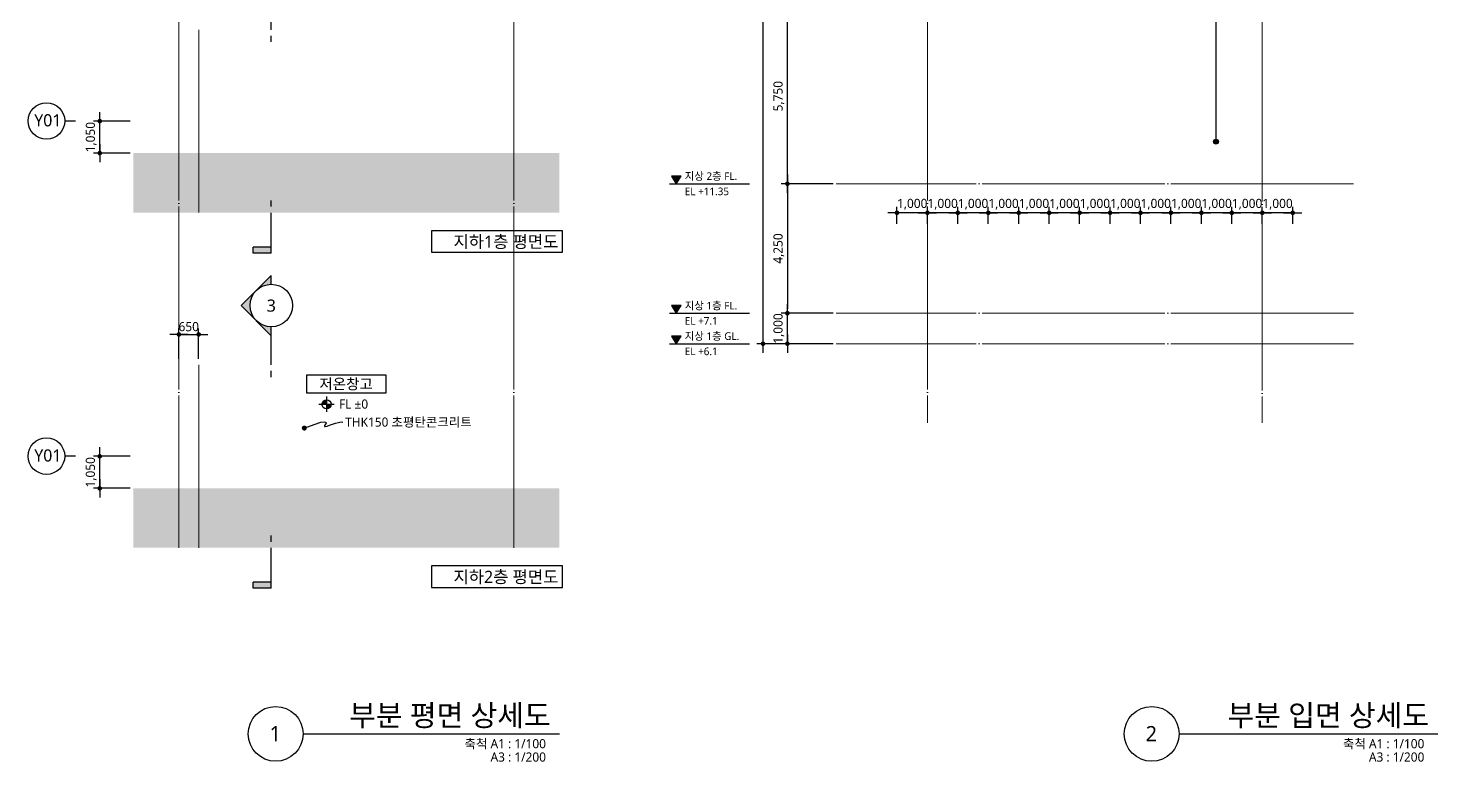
# Model space of a CAD drawing. Header units: millimetres. Extents: x -420989 to -259189, y -1306565 to -1134794.
# Drawn here: x -420989 to -374685, y -1247165 to -1223089 of the extents above; entities that cross this region are included whole.
import ezdxf
from ezdxf.enums import TextEntityAlignment as Align

# ---------------------------------------------------------------- set-up
doc = ezdxf.new("R2010")
doc.units = ezdxf.units.MM
doc.header["$LTSCALE"] = 100
doc.header["$MEASUREMENT"] = 0
doc.linetypes.add('CEN', pattern=[62, 60, -1, 0, -1])
doc.layers.get('0').update_dxf_attribs({"linetype": 'CONTINUOUS'})
for name, color, linetype in [('7-지시선', 7, 'CONTINUOUS'), ('A-DIMS', 7, 'CONTINUOUS'), ('A-MKXS-LEAD', 7, 'CONTINUOUS'), ('A-XXXX-SOLD', 252, 'CONTINUOUS'), ('SYMB', 7, 'CONTINUOUS'), ('TEXT', 4, 'CONTINUOUS')]:
    doc.layers.add(name, color=color, linetype=linetype)
for name, color, linetype, lineweight in [('A-AXIS-BUBL', 7, 'CONTINUOUS', 25), ('A-AXIS-LINE', 1, 'CEN', 15), ('A-CONC-LIN1', 2, 'CONTINUOUS', 40), ('A-MKXS-MAK1', 3, 'CONTINUOUS', 25), ('A-MKXS-TEXT1', 3, 'CONTINUOUS', 25), ('A-MKXS-TEXT2', 7, 'CONTINUOUS', 25), ('A-MKXX-NAME', 3, 'CONTINUOUS', 25), ('A-MKXX-SYMB', 7, 'CONTINUOUS', 25), ('A-XXXX-SYMB', 7, 'CONTINUOUS', 25), ('A-XXXX-TXT1', 3, 'CONTINUOUS', 25), ('A-XXXX-TXT2', 3, 'CONTINUOUS', 25)]:
    doc.layers.add(name, color=color, linetype=linetype, lineweight=lineweight)
doc.styles.add('HY울릉도L', font='')
doc.styles.add('맑은고딕', font='malgun.ttf')
doc.styles.get('HY울릉도L').set_extended_font_data('HYwulM')
doc.dimstyles.new('CDIM', dxfattribs={"dimtxt": 3, "dimasz": 1.5, "dimexe": 2, "dimexo": 1, "dimgap": 1, "dimtad": 1, "dimdec": 0, "dimrnd": 0.5, "dimzin": 0, "dimdsep": 32, "dimlunit": 6, "dimtxsty": 'HY울릉도L', "dimblk1": '_CIDOT', "dimblk2": '_CIDOT', "dimsah": 1, "dimcen": 5.5, "dimclrd": 2, "dimclre": 2, "dimclrt": 7, "dimadec": 0, "dimazin": 0, "dimtfac": 1, "dimtdec": 0, "dimtix": 1, "dimtmove": 2, "dimatfit": 1, "dimldrblk": '_CIDOT', "dimfxl": 1, "dimtolj": 1, "dimtzin": 0, "dimlwd": -1, "dimarcsym": 0})

# ---------------------------------------------------------------- blocks, each defined once
blk = doc.blocks.new('입단면LEVEL1')
at = {"layer": 'SYMB', "linetype": 'ByBlock'}
blk.add_line((0, 0), (26.26, 0), dxfattribs=at)
blk.add_lwpolyline([(0.64, 2.5), (2.24, 0), (3.84, 2.5)], close=True, dxfattribs=at)
blk.add_solid([(0.64, 2.5), (3.84, 2.5), (2.24, 0)], dxfattribs=at)
at = {"layer": 'TEXT', "style": '맑은고딕'}
for tag, p in [('층레벨', (5.03, 1.28)), ('LEVEL', (5.85, -2.99))]:
    blk.add_attdef(tag, p, '', height=2.5, dxfattribs=at)
blk = doc.blocks.new('A$C1F441119')
at = {"layer": 'A-MKXS-MAK1'}
h = blk.add_hatch(color=256, dxfattribs=at)
h.paths.add_polyline_path([(-41, 1006), (-536, 511, -0.414214), (454, 511)])
h.paths.add_polyline_path([(-536, 511), (-1031, 16), (-741, 16, -0.198912)])
h.paths.add_polyline_path([(454, 511, -0.198912), (659, 16), (949, 16)])
for p, q in [((-1031, 16), (-41, 1006)), ((949, 16), (-41, 1006)), ((-2387, 16), (-2187, 16)), ((-1987, 16), (-741, 16)), ((659, 16), (949, 16))]:
    blk.add_line(p, q, dxfattribs=at)
blk.add_circle((-41, 16), 700, dxfattribs=at)
blk = doc.blocks.new('A$C55C64937')
at = {"layer": 'A-MKXS-MAK1'}
blk.add_hatch(color=256, dxfattribs=at).paths.add_polyline_path([(-1526, 600), (-1726, 600), (-1726, 0), (-1526, 0)])
for p, q in [((-1726, 600), (-1526, 600)), ((-1726, 0), (-1726, 600)), ((-1526, 0), (-1526, 600)), ((-1726, 0), (-400, 0)), ((-200, 0), (0, 0))]:
    blk.add_line(p, q, dxfattribs=at)
blk = doc.blocks.new('_CIDOT')
at = {"color": 0, "linetype": 'ByBlock'}
blk.add_line((2, 0), (-1, 0), dxfattribs=at)
at = {"color": 0, "linetype": 'ByBlock', "const_width": 0.5}
blk.add_lwpolyline([(-0.25, 0, 1), (0.25, 0, 1)], format="xyb", close=True, dxfattribs=at)
blk = doc.blocks.new('ARROW2')
blk.add_lwpolyline([(-1, 0.87), (-0.26, 0), (-1, -0.87), (-0.85, -1), (0, 0), (-0.85, 1)], close=True)
for points in [[(-1, 0.87), (-0.85, 1), (-0.26, 0), (0, 0)], [(-0.26, 0), (0, 0), (-1, -0.87), (-0.85, -1)]]:
    blk.add_solid(points)
at = {"layer": 'A-XXXX-SYMB'}
blk.add_line((0, 0), (-1, 0), dxfattribs=at)
blk = doc.blocks.new('*D160')
at = {"layer": 'A-DIMS', "transparency": 16777216}
blk.add_line((-396850, -1233294), (-396850, -1199044), dxfattribs=at)
at = {"layer": 'A-DIMS', "lineweight": -2, "transparency": 16777216}
blk.add_line((-394550, -1233444), (-397050, -1233444), dxfattribs=at)
at = {"layer": 'A-DIMS', "transparency": 16777216, "xscale": 150, "yscale": 150, "zscale": 150}
for name, p, rotation in [('ARROW2', (-396850, -1198894), 90), ('_CIDOT', (-396850, -1233444), 270)]:
    blk.add_blockref(name, p, dxfattribs=dict(at, rotation=rotation))
at = {"layer": 'A-DIMS', "color": 3, "transparency": 16777216, "insert": (-397131, -1216169), "char_height": 300, "attachment_point": 5, "rotation": 90, "style": '맑은고딕'}
blk.add_mtext('\\A1;76,500', dxfattribs=at)
blk = doc.blocks.new('*D165')
at = {"layer": 'A-DIMS', "lineweight": -2, "transparency": 16777216}
for p, q in [((-394550, -1228194), (-396250, -1228194)), ((-394550, -1232444), (-396250, -1232444))]:
    blk.add_line(p, q, dxfattribs=at)
at = {"layer": 'A-DIMS', "transparency": 16777216}
blk.add_line((-396050, -1228344), (-396050, -1232294), dxfattribs=at)
at = {"layer": 'A-DIMS', "transparency": 16777216, "xscale": 150, "yscale": 150, "zscale": 150}
for p, rotation in [((-396050, -1228194), 90), ((-396050, -1232444), 270)]:
    blk.add_blockref('_CIDOT', p, dxfattribs=dict(at, rotation=rotation))
at = {"layer": 'A-DIMS', "color": 3, "transparency": 16777216, "insert": (-396331, -1230319), "char_height": 300, "attachment_point": 5, "rotation": 90, "style": '맑은고딕'}
blk.add_mtext('\\A1;4,250', dxfattribs=at)
blk = doc.blocks.new('*D166')
at = {"layer": 'A-DIMS', "transparency": 16777216}
for p, q in [((-396050, -1232294), (-396050, -1232144)), ((-396050, -1233444), (-396050, -1232444)), ((-396050, -1233594), (-396050, -1233744))]:
    blk.add_line(p, q, dxfattribs=at)
at = {"layer": 'A-DIMS', "lineweight": -2, "transparency": 16777216}
for p, q in [((-394550, -1232444), (-396250, -1232444)), ((-394550, -1233444), (-396250, -1233444))]:
    blk.add_line(p, q, dxfattribs=at)
at = {"layer": 'A-DIMS', "transparency": 16777216, "xscale": 150, "yscale": 150, "zscale": 150}
for p, rotation in [((-396050, -1232444), 270), ((-396050, -1233444), 90)]:
    blk.add_blockref('_CIDOT', p, dxfattribs=dict(at, rotation=rotation))
at = {"layer": 'A-DIMS', "color": 3, "transparency": 16777216, "insert": (-396331, -1232944), "char_height": 300, "attachment_point": 5, "rotation": 90, "style": '맑은고딕'}
blk.add_mtext('\\A1;1,000', dxfattribs=at)
blk = doc.blocks.new('*D200')
at = {"layer": 'A-DIMS', "transparency": 16777216}
for p, q in [((-384600, -1229147), (-384750, -1229147)), ((-383450, -1229147), (-384450, -1229147)), ((-383300, -1229147), (-383150, -1229147))]:
    blk.add_line(p, q, dxfattribs=at)
at = {"layer": 'A-DIMS', "lineweight": -2, "transparency": 16777216}
for p, q in [((-384450, -1229507), (-384450, -1228947)), ((-383450, -1229507), (-383450, -1228947))]:
    blk.add_line(p, q, dxfattribs=at)
at = {"layer": 'A-DIMS', "transparency": 16777216, "xscale": 150, "yscale": 150, "zscale": 150}
blk.add_blockref('_CIDOT', (-384450, -1229147), dxfattribs=at)
at = {"layer": 'A-DIMS', "transparency": 16777216, "xscale": 150, "yscale": 150, "zscale": 150, "rotation": 180}
blk.add_blockref('_CIDOT', (-383450, -1229147), dxfattribs=at)
at = {"layer": 'A-DIMS', "color": 3, "transparency": 16777216, "insert": (-383950, -1228866), "char_height": 300, "attachment_point": 5, "style": '맑은고딕'}
blk.add_mtext('\\A1;1,000', dxfattribs=at)
blk = doc.blocks.new('*D201')
at = {"layer": 'A-DIMS', "transparency": 16777216}
for p, q in [((-383600, -1229147), (-383750, -1229147)), ((-382450, -1229147), (-383450, -1229147)), ((-382300, -1229147), (-382150, -1229147))]:
    blk.add_line(p, q, dxfattribs=at)
at = {"layer": 'A-DIMS', "lineweight": -2, "transparency": 16777216}
for p, q in [((-383450, -1229507), (-383450, -1228947)), ((-382450, -1229507), (-382450, -1228947))]:
    blk.add_line(p, q, dxfattribs=at)
at = {"layer": 'A-DIMS', "transparency": 16777216, "xscale": 150, "yscale": 150, "zscale": 150}
blk.add_blockref('_CIDOT', (-383450, -1229147), dxfattribs=at)
at = {"layer": 'A-DIMS', "transparency": 16777216, "xscale": 150, "yscale": 150, "zscale": 150, "rotation": 180}
blk.add_blockref('_CIDOT', (-382450, -1229147), dxfattribs=at)
at = {"layer": 'A-DIMS', "color": 3, "transparency": 16777216, "insert": (-382950, -1228866), "char_height": 300, "attachment_point": 5, "style": '맑은고딕'}
blk.add_mtext('\\A1;1,000', dxfattribs=at)
blk = doc.blocks.new('*D202')
at = {"layer": 'A-DIMS', "transparency": 16777216}
for p, q in [((-382600, -1229147), (-382750, -1229147)), ((-381450, -1229147), (-382450, -1229147)), ((-381300, -1229147), (-381150, -1229147))]:
    blk.add_line(p, q, dxfattribs=at)
at = {"layer": 'A-DIMS', "lineweight": -2, "transparency": 16777216}
for p, q in [((-382450, -1229507), (-382450, -1228947)), ((-381450, -1229507), (-381450, -1228947))]:
    blk.add_line(p, q, dxfattribs=at)
at = {"layer": 'A-DIMS', "transparency": 16777216, "xscale": 150, "yscale": 150, "zscale": 150}
blk.add_blockref('_CIDOT', (-382450, -1229147), dxfattribs=at)
at = {"layer": 'A-DIMS', "transparency": 16777216, "xscale": 150, "yscale": 150, "zscale": 150, "rotation": 180}
blk.add_blockref('_CIDOT', (-381450, -1229147), dxfattribs=at)
at = {"layer": 'A-DIMS', "color": 3, "transparency": 16777216, "insert": (-381950, -1228866), "char_height": 300, "attachment_point": 5, "style": '맑은고딕'}
blk.add_mtext('\\A1;1,000', dxfattribs=at)
blk = doc.blocks.new('*D203')
at = {"layer": 'A-DIMS', "transparency": 16777216}
for p, q in [((-381600, -1229147), (-381750, -1229147)), ((-380450, -1229147), (-381450, -1229147)), ((-380300, -1229147), (-380150, -1229147))]:
    blk.add_line(p, q, dxfattribs=at)
at = {"layer": 'A-DIMS', "lineweight": -2, "transparency": 16777216}
for p, q in [((-381450, -1229507), (-381450, -1228947)), ((-380450, -1229507), (-380450, -1228947))]:
    blk.add_line(p, q, dxfattribs=at)
at = {"layer": 'A-DIMS', "transparency": 16777216, "xscale": 150, "yscale": 150, "zscale": 150}
blk.add_blockref('_CIDOT', (-381450, -1229147), dxfattribs=at)
at = {"layer": 'A-DIMS', "transparency": 16777216, "xscale": 150, "yscale": 150, "zscale": 150, "rotation": 180}
blk.add_blockref('_CIDOT', (-380450, -1229147), dxfattribs=at)
at = {"layer": 'A-DIMS', "color": 3, "transparency": 16777216, "insert": (-380950, -1228866), "char_height": 300, "attachment_point": 5, "style": '맑은고딕'}
blk.add_mtext('\\A1;1,000', dxfattribs=at)
blk = doc.blocks.new('*D204')
at = {"layer": 'A-DIMS', "transparency": 16777216}
for p, q in [((-380600, -1229147), (-380750, -1229147)), ((-379450, -1229147), (-380450, -1229147)), ((-379300, -1229147), (-379150, -1229147))]:
    blk.add_line(p, q, dxfattribs=at)
at = {"layer": 'A-DIMS', "lineweight": -2, "transparency": 16777216}
for p, q in [((-380450, -1229507), (-380450, -1228947)), ((-379450, -1229507), (-379450, -1228947))]:
    blk.add_line(p, q, dxfattribs=at)
at = {"layer": 'A-DIMS', "transparency": 16777216, "xscale": 150, "yscale": 150, "zscale": 150}
blk.add_blockref('_CIDOT', (-380450, -1229147), dxfattribs=at)
at = {"layer": 'A-DIMS', "transparency": 16777216, "xscale": 150, "yscale": 150, "zscale": 150, "rotation": 180}
blk.add_blockref('_CIDOT', (-379450, -1229147), dxfattribs=at)
at = {"layer": 'A-DIMS', "color": 3, "transparency": 16777216, "insert": (-379950, -1228866), "char_height": 300, "attachment_point": 5, "style": '맑은고딕'}
blk.add_mtext('\\A1;1,000', dxfattribs=at)
blk = doc.blocks.new('*D205')
at = {"layer": 'A-DIMS', "transparency": 16777216}
for p, q in [((-389600, -1229147), (-389750, -1229147)), ((-388450, -1229147), (-389450, -1229147)), ((-388300, -1229147), (-388150, -1229147))]:
    blk.add_line(p, q, dxfattribs=at)
at = {"layer": 'A-DIMS', "lineweight": -2, "transparency": 16777216}
for p, q in [((-389450, -1229507), (-389450, -1228947)), ((-388450, -1229507), (-388450, -1228947))]:
    blk.add_line(p, q, dxfattribs=at)
at = {"layer": 'A-DIMS', "transparency": 16777216, "xscale": 150, "yscale": 150, "zscale": 150}
blk.add_blockref('_CIDOT', (-389450, -1229147), dxfattribs=at)
at = {"layer": 'A-DIMS', "transparency": 16777216, "xscale": 150, "yscale": 150, "zscale": 150, "rotation": 180}
blk.add_blockref('_CIDOT', (-388450, -1229147), dxfattribs=at)
at = {"layer": 'A-DIMS', "color": 3, "transparency": 16777216, "insert": (-388950, -1228866), "char_height": 300, "attachment_point": 5, "style": '맑은고딕'}
blk.add_mtext('\\A1;1,000', dxfattribs=at)
blk = doc.blocks.new('*D206')
at = {"layer": 'A-DIMS', "transparency": 16777216}
for p, q in [((-388600, -1229147), (-388750, -1229147)), ((-387450, -1229147), (-388450, -1229147)), ((-387300, -1229147), (-387150, -1229147))]:
    blk.add_line(p, q, dxfattribs=at)
at = {"layer": 'A-DIMS', "lineweight": -2, "transparency": 16777216}
for p, q in [((-388450, -1229507), (-388450, -1228947)), ((-387450, -1229507), (-387450, -1228947))]:
    blk.add_line(p, q, dxfattribs=at)
at = {"layer": 'A-DIMS', "transparency": 16777216, "xscale": 150, "yscale": 150, "zscale": 150}
blk.add_blockref('_CIDOT', (-388450, -1229147), dxfattribs=at)
at = {"layer": 'A-DIMS', "transparency": 16777216, "xscale": 150, "yscale": 150, "zscale": 150, "rotation": 180}
blk.add_blockref('_CIDOT', (-387450, -1229147), dxfattribs=at)
at = {"layer": 'A-DIMS', "color": 3, "transparency": 16777216, "insert": (-387950, -1228866), "char_height": 300, "attachment_point": 5, "style": '맑은고딕'}
blk.add_mtext('\\A1;1,000', dxfattribs=at)
blk = doc.blocks.new('*D207')
at = {"layer": 'A-DIMS', "transparency": 16777216}
for p, q in [((-387600, -1229147), (-387750, -1229147)), ((-386450, -1229147), (-387450, -1229147)), ((-386300, -1229147), (-386150, -1229147))]:
    blk.add_line(p, q, dxfattribs=at)
at = {"layer": 'A-DIMS', "lineweight": -2, "transparency": 16777216}
for p, q in [((-387450, -1229507), (-387450, -1228947)), ((-386450, -1229507), (-386450, -1228947))]:
    blk.add_line(p, q, dxfattribs=at)
at = {"layer": 'A-DIMS', "transparency": 16777216, "xscale": 150, "yscale": 150, "zscale": 150}
blk.add_blockref('_CIDOT', (-387450, -1229147), dxfattribs=at)
at = {"layer": 'A-DIMS', "transparency": 16777216, "xscale": 150, "yscale": 150, "zscale": 150, "rotation": 180}
blk.add_blockref('_CIDOT', (-386450, -1229147), dxfattribs=at)
at = {"layer": 'A-DIMS', "color": 3, "transparency": 16777216, "insert": (-386950, -1228866), "char_height": 300, "attachment_point": 5, "style": '맑은고딕'}
blk.add_mtext('\\A1;1,000', dxfattribs=at)
blk = doc.blocks.new('*D208')
at = {"layer": 'A-DIMS', "transparency": 16777216}
for p, q in [((-386600, -1229147), (-386750, -1229147)), ((-385450, -1229147), (-386450, -1229147)), ((-385300, -1229147), (-385150, -1229147))]:
    blk.add_line(p, q, dxfattribs=at)
at = {"layer": 'A-DIMS', "lineweight": -2, "transparency": 16777216}
for p, q in [((-386450, -1229507), (-386450, -1228947)), ((-385450, -1229507), (-385450, -1228947))]:
    blk.add_line(p, q, dxfattribs=at)
at = {"layer": 'A-DIMS', "transparency": 16777216, "xscale": 150, "yscale": 150, "zscale": 150}
blk.add_blockref('_CIDOT', (-386450, -1229147), dxfattribs=at)
at = {"layer": 'A-DIMS', "transparency": 16777216, "xscale": 150, "yscale": 150, "zscale": 150, "rotation": 180}
blk.add_blockref('_CIDOT', (-385450, -1229147), dxfattribs=at)
at = {"layer": 'A-DIMS', "color": 3, "transparency": 16777216, "insert": (-385950, -1228866), "char_height": 300, "attachment_point": 5, "style": '맑은고딕'}
blk.add_mtext('\\A1;1,000', dxfattribs=at)
blk = doc.blocks.new('*D209')
at = {"layer": 'A-DIMS', "transparency": 16777216}
for p, q in [((-385600, -1229147), (-385750, -1229147)), ((-384450, -1229147), (-385450, -1229147)), ((-384300, -1229147), (-384150, -1229147))]:
    blk.add_line(p, q, dxfattribs=at)
at = {"layer": 'A-DIMS', "lineweight": -2, "transparency": 16777216}
for p, q in [((-385450, -1229507), (-385450, -1228947)), ((-384450, -1229507), (-384450, -1228947))]:
    blk.add_line(p, q, dxfattribs=at)
at = {"layer": 'A-DIMS', "transparency": 16777216, "xscale": 150, "yscale": 150, "zscale": 150}
blk.add_blockref('_CIDOT', (-385450, -1229147), dxfattribs=at)
at = {"layer": 'A-DIMS', "transparency": 16777216, "xscale": 150, "yscale": 150, "zscale": 150, "rotation": 180}
blk.add_blockref('_CIDOT', (-384450, -1229147), dxfattribs=at)
at = {"layer": 'A-DIMS', "color": 3, "transparency": 16777216, "insert": (-384950, -1228866), "char_height": 300, "attachment_point": 5, "style": '맑은고딕'}
blk.add_mtext('\\A1;1,000', dxfattribs=at)
blk = doc.blocks.new('*D210')
at = {"layer": 'A-DIMS', "transparency": 16777216}
for p, q in [((-392600, -1229147), (-392750, -1229147)), ((-391450, -1229147), (-392450, -1229147)), ((-391300, -1229147), (-391150, -1229147))]:
    blk.add_line(p, q, dxfattribs=at)
at = {"layer": 'A-DIMS', "lineweight": -2, "transparency": 16777216}
for p, q in [((-392450, -1229507), (-392450, -1228947)), ((-391450, -1229507), (-391450, -1228947))]:
    blk.add_line(p, q, dxfattribs=at)
at = {"layer": 'A-DIMS', "transparency": 16777216, "xscale": 150, "yscale": 150, "zscale": 150}
blk.add_blockref('_CIDOT', (-392450, -1229147), dxfattribs=at)
at = {"layer": 'A-DIMS', "transparency": 16777216, "xscale": 150, "yscale": 150, "zscale": 150, "rotation": 180}
blk.add_blockref('_CIDOT', (-391450, -1229147), dxfattribs=at)
at = {"layer": 'A-DIMS', "color": 3, "transparency": 16777216, "insert": (-391950, -1228866), "char_height": 300, "attachment_point": 5, "style": '맑은고딕'}
blk.add_mtext('\\A1;1,000', dxfattribs=at)
blk = doc.blocks.new('*D211')
at = {"layer": 'A-DIMS', "transparency": 16777216}
for p, q in [((-391600, -1229147), (-391750, -1229147)), ((-390450, -1229147), (-391450, -1229147)), ((-390300, -1229147), (-390150, -1229147))]:
    blk.add_line(p, q, dxfattribs=at)
at = {"layer": 'A-DIMS', "lineweight": -2, "transparency": 16777216}
for p, q in [((-391450, -1229507), (-391450, -1228947)), ((-390450, -1229507), (-390450, -1228947))]:
    blk.add_line(p, q, dxfattribs=at)
at = {"layer": 'A-DIMS', "transparency": 16777216, "xscale": 150, "yscale": 150, "zscale": 150}
blk.add_blockref('_CIDOT', (-391450, -1229147), dxfattribs=at)
at = {"layer": 'A-DIMS', "transparency": 16777216, "xscale": 150, "yscale": 150, "zscale": 150, "rotation": 180}
blk.add_blockref('_CIDOT', (-390450, -1229147), dxfattribs=at)
at = {"layer": 'A-DIMS', "color": 3, "transparency": 16777216, "insert": (-390950, -1228866), "char_height": 300, "attachment_point": 5, "style": '맑은고딕'}
blk.add_mtext('\\A1;1,000', dxfattribs=at)
blk = doc.blocks.new('*D212')
at = {"layer": 'A-DIMS', "transparency": 16777216}
for p, q in [((-390600, -1229147), (-390750, -1229147)), ((-389450, -1229147), (-390450, -1229147)), ((-389300, -1229147), (-389150, -1229147))]:
    blk.add_line(p, q, dxfattribs=at)
at = {"layer": 'A-DIMS', "lineweight": -2, "transparency": 16777216}
for p, q in [((-390450, -1229507), (-390450, -1228947)), ((-389450, -1229507), (-389450, -1228947))]:
    blk.add_line(p, q, dxfattribs=at)
at = {"layer": 'A-DIMS', "transparency": 16777216, "xscale": 150, "yscale": 150, "zscale": 150}
blk.add_blockref('_CIDOT', (-390450, -1229147), dxfattribs=at)
at = {"layer": 'A-DIMS', "transparency": 16777216, "xscale": 150, "yscale": 150, "zscale": 150, "rotation": 180}
blk.add_blockref('_CIDOT', (-389450, -1229147), dxfattribs=at)
at = {"layer": 'A-DIMS', "color": 3, "transparency": 16777216, "insert": (-389950, -1228866), "char_height": 300, "attachment_point": 5, "style": '맑은고딕'}
blk.add_mtext('\\A1;1,000', dxfattribs=at)
blk = doc.blocks.new('*D215')
at = {"layer": 'A-DIMS', "transparency": 16777216}
for p, q in [((-418639, -1225989), (-418639, -1225839)), ((-418639, -1227189), (-418639, -1226139)), ((-418639, -1227339), (-418639, -1227489))]:
    blk.add_line(p, q, dxfattribs=at)
at = {"layer": 'A-DIMS', "lineweight": -2, "transparency": 16777216}
for p, q in [((-417639, -1226139), (-418839, -1226139)), ((-417639, -1227189), (-418839, -1227189))]:
    blk.add_line(p, q, dxfattribs=at)
at = {"layer": 'A-DIMS', "transparency": 16777216, "xscale": 150, "yscale": 150, "zscale": 150}
for p, rotation in [((-418639, -1226139), 270), ((-418639, -1227189), 90)]:
    blk.add_blockref('_CIDOT', p, dxfattribs=dict(at, rotation=rotation))
at = {"layer": 'A-DIMS', "color": 3, "transparency": 16777216, "insert": (-418920, -1226664), "char_height": 300, "attachment_point": 5, "rotation": 90, "style": '맑은고딕'}
blk.add_mtext('\\A1;1,050', dxfattribs=at)
blk = doc.blocks.new('*D216')
at = {"layer": 'A-DIMS', "lineweight": -2, "transparency": 16777216}
for p, q in [((-417639, -1237139), (-418839, -1237139)), ((-417639, -1238189), (-418839, -1238189))]:
    blk.add_line(p, q, dxfattribs=at)
at = {"layer": 'A-DIMS', "transparency": 16777216}
for p, q in [((-418639, -1236989), (-418639, -1236839)), ((-418639, -1238189), (-418639, -1237139)), ((-418639, -1238339), (-418639, -1238489))]:
    blk.add_line(p, q, dxfattribs=at)
at = {"layer": 'A-DIMS', "transparency": 16777216, "xscale": 150, "yscale": 150, "zscale": 150}
for p, rotation in [((-418639, -1237139), 270), ((-418639, -1238189), 90)]:
    blk.add_blockref('_CIDOT', p, dxfattribs=dict(at, rotation=rotation))
at = {"layer": 'A-DIMS', "color": 3, "transparency": 16777216, "insert": (-418920, -1237664), "char_height": 300, "attachment_point": 5, "rotation": 90, "style": '맑은고딕'}
blk.add_mtext('\\A1;1,050', dxfattribs=at)
blk = doc.blocks.new('*D217')
at = {"layer": 'A-DIMS', "lineweight": -2, "transparency": 16777216}
for p, q in [((-416039, -1233939), (-416039, -1232939)), ((-415389, -1233939), (-415389, -1232939))]:
    blk.add_line(p, q, dxfattribs=at)
at = {"layer": 'A-DIMS', "transparency": 16777216}
for p, q in [((-416189, -1233139), (-416339, -1233139)), ((-416039, -1233139), (-415389, -1233139)), ((-415239, -1233139), (-415089, -1233139))]:
    blk.add_line(p, q, dxfattribs=at)
at = {"layer": 'A-DIMS', "transparency": 16777216, "xscale": 150, "yscale": 150, "zscale": 150}
blk.add_blockref('_CIDOT', (-416039, -1233139), dxfattribs=at)
at = {"layer": 'A-DIMS', "transparency": 16777216, "xscale": 150, "yscale": 150, "zscale": 150, "rotation": 180}
blk.add_blockref('_CIDOT', (-415389, -1233139), dxfattribs=at)
at = {"layer": 'A-DIMS', "color": 3, "transparency": 16777216, "insert": (-415714, -1232884), "char_height": 300, "attachment_point": 5, "style": '맑은고딕'}
blk.add_mtext('\\A1;650', dxfattribs=at)
blk = doc.blocks.new('*D289')
at = {"layer": 'A-DIMS', "lineweight": -2, "transparency": 16777216}
for p, q in [((-394550, -1222444), (-396250, -1222444)), ((-394550, -1228194), (-396250, -1228194))]:
    blk.add_line(p, q, dxfattribs=at)
at = {"layer": 'A-DIMS', "transparency": 16777216}
blk.add_line((-396050, -1228044), (-396050, -1222594), dxfattribs=at)
at = {"layer": 'A-DIMS', "transparency": 16777216, "xscale": 150, "yscale": 150, "zscale": 150}
for p, rotation in [((-396050, -1222444), 90), ((-396050, -1228194), 270)]:
    blk.add_blockref('_CIDOT', p, dxfattribs=dict(at, rotation=rotation))
at = {"layer": 'A-DIMS', "color": 3, "transparency": 16777216, "insert": (-396331, -1225319), "char_height": 300, "attachment_point": 5, "rotation": 90, "style": '맑은고딕'}
blk.add_mtext('\\A1;5,750', dxfattribs=at)

msp = doc.modelspace()

# ---------------------------------------------------------------- hatches: boundary and pattern name
at = {"layer": 'A-MKXX-SYMB'}
h = msp.add_hatch(color=256, dxfattribs=at)
edge = h.paths.add_edge_path()
edge.add_arc((-381969.3, -1226810.8), 80, 0, 360)
at = {"layer": 'A-XXXX-SYMB'}
h = msp.add_hatch(color=256, dxfattribs=at)
h.paths.add_polyline_path([(-411187.8, -1235280.8, 0.4142136), (-411337.8, -1235430.8), (-411187.8, -1235430.8)])
h.paths.add_polyline_path([(-411037.8, -1235430.8), (-411187.8, -1235430.8), (-411187.8, -1235580.8, 0.4142136)])

# ---------------------------------------------------------------- linework, layer by layer
at = {"layer": '7-지시선'}
msp.add_lwpolyline([(-381969.3, -1226810.8), (-381969.3, -1197760.8), (-381369.3, -1197760.8)], dxfattribs=at)
at = {"layer": 'A-AXIS-BUBL', "ltscale": 0.2}
for p, q in [((-419438.8, -1226138.7), (-419788.8, -1226138.7)), ((-419438.8, -1237138.7), (-419788.8, -1237138.7))]:
    msp.add_line(p, q, dxfattribs=at)
for centre in [(-420388.8, -1226132.8), (-420388.8, -1237132.8)]:
    msp.add_circle(centre, 600, dxfattribs=at)
at = {"layer": 'A-AXIS-LINE'}
for p, q in [((-416038.8, -1197944.2), (-416038.8, -1240138.7)), ((-405038.8, -1197944.2), (-405038.8, -1240138.7)), ((-391450.3, -1197944.2), (-391450.3, -1236044.2)), ((-380450.3, -1197975.7), (-380450.3, -1236044.2)), ((-415388.8, -1223138.7), (-415388.8, -1229138.7)), ((-377450.3, -1228194.2), (-394450.3, -1228194.2)), ((-377450.3, -1232444.2), (-394450.3, -1232444.2)), ((-377450.3, -1233444.2), (-394450.3, -1233444.2)), ((-415388.8, -1234138.7), (-415388.8, -1240138.7))]:
    msp.add_line(p, q, dxfattribs=at)
at = {"layer": 'A-MKXS-LEAD', "const_width": 80}
msp.add_lwpolyline([(-411960.9, -1236208.7, 1), (-411878, -1236217, 1)], format="xyb", close=True, dxfattribs=at)
at = {"layer": 'A-MKXS-LEAD'}
msp.add_lwpolyline([(-411919.4, -1236212.8), (-411593.6, -1236090), (-411381.3, -1236023.7), (-411260.5, -1236002.2), (-411209.1, -1236013.8), (-411205.3, -1236046.8), (-411226.9, -1236089.5), (-411252, -1236130.1), (-411258.6, -1236157), (-411229.7, -1236161.4), (-411169.3, -1236146.8), (-411086.4, -1236119.4), (-410990.1, -1236085.7), (-410889.4, -1236052.1), (-410793.4, -1236024.9), (-410711.1, -1236010.5), (-410651.5, -1236015.3)], dxfattribs=at)
at = {"layer": 'A-MKXX-SYMB'}
msp.add_lwpolyline([(-409241.7, -1235065.1), (-411835.8, -1235065.1), (-411835.8, -1234465.1), (-409241.7, -1234465.1)], close=True, dxfattribs=at)
msp.add_circle((-381969.3, -1226810.8), 80, dxfattribs=at)
at = {"layer": 'A-XXXX-SOLD'}
for points in [[(-417538.8, -1229138.7), (-417538.8, -1227188.7), (-403538.8, -1229138.7), (-403538.8, -1227188.7)], [(-417538.8, -1240138.7), (-417538.8, -1238188.7), (-403538.8, -1240138.7), (-403538.8, -1238188.7)]]:
    msp.add_solid(points, dxfattribs=at)
at = {"layer": 'A-XXXX-SYMB'}
for p, q in [((-411187.8, -1235180.8), (-411187.8, -1235680.8)), ((-411437.8, -1235430.8), (-410937.8, -1235430.8)), ((-411959.8, -1246248.9), (-403538.8, -1246248.9)), ((-383183.1, -1246248.9), (-374684.6, -1246248.9))]:
    msp.add_line(p, q, dxfattribs=at)
for centre, radius in [((-411187.8, -1235430.8), 150), ((-412859.8, -1246248.9), 900), ((-384083.1, -1246248.9), 900)]:
    msp.add_circle(centre, radius, dxfattribs=at)
at = {"layer": 'TEXT', "ltscale": 100}
for points in [[(-403438.8, -1230439.4), (-403438.8, -1229738.7), (-407743, -1229738.7), (-407743, -1230439.4)], [(-403438.8, -1241439.4), (-403438.8, -1240738.7), (-407743, -1240738.7), (-407743, -1241439.4)]]:
    msp.add_lwpolyline(points, close=True, dxfattribs=at)

# ---------------------------------------------------------------- block references
at = {"layer": 'A-CONC-LIN1', "rotation": 90.00000000000001}
for name, p in [('A$C1F441119', (-412986.3, -1221150.6)), ('A$C55C64937', (-413002.5, -1228743.4)), ('A$C1F441119', (-412986.3, -1232150.6)), ('A$C55C64937', (-413002.5, -1239743.4))]:
    msp.add_blockref(name, p, dxfattribs=at)
at = {"layer": 'TEXT'}
ref = msp.add_blockref('입단면LEVEL1', (-399922.7, -1228194.2), dxfattribs=dict(at, xscale=100, yscale=100, zscale=100))
ref.add_attrib('층레벨', ' 지상 2층 FL.', (-399506, -1228069.2, 0), dxfattribs={"height": 250, "style": '맑은고딕'})
ref.add_attrib('LEVEL', ' EL +11.35', (-399506, -1228569.2, 0), dxfattribs={"height": 250, "style": '맑은고딕'})
ref = msp.add_blockref('입단면LEVEL1', (-399922.7, -1232444.2), dxfattribs=dict(at, xscale=100, yscale=100, zscale=100))
ref.add_attrib('층레벨', ' 지상 1층 FL.', (-399506, -1232319.2, 0), dxfattribs={"height": 250, "style": '맑은고딕'})
ref.add_attrib('LEVEL', ' EL +7.1', (-399506, -1232819.2, 0), dxfattribs={"height": 250, "style": '맑은고딕'})
ref = msp.add_blockref('입단면LEVEL1', (-399922.7, -1233444.2), dxfattribs=dict(at, xscale=100, yscale=100, zscale=100))
ref.add_attrib('층레벨', ' 지상 1층 GL.', (-399506, -1233319.2, 0), dxfattribs={"height": 250, "style": '맑은고딕'})
ref.add_attrib('LEVEL', ' EL +6.1', (-399506, -1233819.2, 0), dxfattribs={"height": 250, "style": '맑은고딕'})

# ---------------------------------------------------------------- texts
at = {"layer": 'A-MKXS-TEXT1', "style": '맑은고딕'}
msp.add_text('THK150 초평탄콘크리트', height=300, dxfattribs=at).set_placement((-410575.1, -1236015.3), align=Align.MIDDLE_LEFT)
at = {"layer": 'A-MKXS-TEXT2', "style": '맑은고딕'}
msp.add_text('3', height=400, dxfattribs=at).set_placement((-413002.5, -1232192), align=Align.MIDDLE)
at = {"layer": 'A-MKXX-NAME', "style": '맑은고딕'}
msp.add_text('저온창고', height=350, dxfattribs=at).set_placement((-410545.9, -1234765.1), align=Align.MIDDLE_CENTER)
at = {"layer": 'A-XXXX-TXT1', "style": '맑은고딕'}
for s, height, p in [('지하1층 평면도', 400, (-403573.1, -1230415.1)), ('지하2층 평면도', 400, (-403573.1, -1241415.1)), ('부분 평면 상세도', 700, (-403824.6, -1246203.7)), ('부분 입면 상세도', 700, (-374970.4, -1246203.7))]:
    msp.add_text(s, height=height, dxfattribs=at).set_placement(p, align=Align.BOTTOM_RIGHT)
for s, p in [('1', (-412871.3, -1246238.3)), ('2', (-384094.7, -1246238.3))]:
    msp.add_text(s, height=500, dxfattribs=at).set_placement(p, align=Align.MIDDLE)
for s, p in [('축척 A1 : 1/100', (-403980.3, -1246421.2)), ('축척 A1 : 1/100', (-375126.1, -1246421.2)), ('A3 : 1/200', (-403980.3, -1246859.1)), ('A3 : 1/200', (-375126.1, -1246859.1))]:
    msp.add_text(s, height=300, dxfattribs=at).set_placement(p, align=Align.TOP_RIGHT)
at = {"layer": 'A-XXXX-TXT2', "ltscale": 0.2, "style": '맑은고딕'}
for p in [(-420343.5, -1226110.8), (-420343.5, -1237110.8)]:
    msp.add_text('Y01', height=400, dxfattribs=at).set_placement(p, align=Align.MIDDLE)
at = {"layer": 'A-XXXX-TXT2', "style": '맑은고딕'}
msp.add_text('FL %%P0', height=300, dxfattribs=at).set_placement((-410777.4, -1235423.9), align=Align.MIDDLE_LEFT)

# ---------------------------------------------------------------- dimensions: what is measured, and where the dimension line sits
at = {"layer": 'A-DIMS'}
dim = msp.add_linear_dim(base=(-396850.3, -1198894.2), p1=(-394450.3, -1233444.2), p2=(-394450.3, -1198894.2), angle=90, text='76,500', dimstyle='CDIM', override={"dimscale": 100, "dimtxsty": '맑은고딕', "dimblk2": 'ARROW2', "dimse2": 1, "dimclrd": 256, "dimclre": 256, "dimclrt": 3}, dxfattribs=at)
dim.commit()
dim.dimension.update_dxf_attribs({"geometry": '*D160', "text_midpoint": (-397130.5, -1216169.2)})
for base, p1, p2, angle, picture, middle in [((-396050.3, -1222444.2), (-394450.3, -1228194.2), (-394450.3, -1222444.2), 90, '*D289', (-396330.5, -1225319.2)), ((-418638.8, -1226138.7), (-417538.8, -1227188.7), (-417538.8, -1226138.7), 90, '*D215', (-418919.8, -1226663.7)), ((-396050.3, -1232444.2), (-394450.3, -1228194.2), (-394450.3, -1232444.2), 270, '*D165', (-396330.5, -1230319.2)), ((-392450.3, -1229146.7), (-391450.3, -1229607.3), (-392450.3, -1229607.3), 180, '*D210', (-391950.3, -1228865.7)), ((-391450.3, -1229146.7), (-390450.3, -1229607.3), (-391450.3, -1229607.3), 180, '*D211', (-390950.3, -1228865.7)), ((-390450.3, -1229146.7), (-389450.3, -1229607.3), (-390450.3, -1229607.3), 180, '*D212', (-389950.3, -1228865.7)), ((-389450.3, -1229146.7), (-388450.3, -1229607.3), (-389450.3, -1229607.3), 180, '*D205', (-388950.3, -1228865.7)), ((-388450.3, -1229146.7), (-387450.3, -1229607.3), (-388450.3, -1229607.3), 180, '*D206', (-387950.3, -1228865.7)), ((-387450.3, -1229146.7), (-386450.3, -1229607.3), (-387450.3, -1229607.3), 180, '*D207', (-386950.3, -1228865.7)), ((-386450.3, -1229146.7), (-385450.3, -1229607.3), (-386450.3, -1229607.3), 180, '*D208', (-385950.3, -1228865.7)), ((-385450.3, -1229146.7), (-384450.3, -1229607.3), (-385450.3, -1229607.3), 180, '*D209', (-384950.3, -1228865.7)), ((-384450.3, -1229146.7), (-383450.3, -1229607.3), (-384450.3, -1229607.3), 180, '*D200', (-383950.3, -1228865.7)), ((-383450.3, -1229146.7), (-382450.3, -1229607.3), (-383450.3, -1229607.3), 180, '*D201', (-382950.3, -1228865.7)), ((-382450.3, -1229146.7), (-381450.3, -1229607.3), (-382450.3, -1229607.3), 180, '*D202', (-381950.3, -1228865.7)), ((-381450.3, -1229146.7), (-380450.3, -1229607.3), (-381450.3, -1229607.3), 180, '*D203', (-380950.3, -1228865.7)), ((-380450.3, -1229146.7), (-379450.3, -1229607.3), (-380450.3, -1229607.3), 180, '*D204', (-379950.3, -1228865.7)), ((-396050.3, -1232444.2), (-394450.3, -1233444.2), (-394450.3, -1232444.2), 90, '*D166', (-396331.3, -1232944.2)), ((-415388.8, -1233138.7), (-416038.8, -1234038.7), (-415388.8, -1234038.7), 0, '*D217', (-415713.8, -1232883.7)), ((-418638.8, -1237138.7), (-417538.8, -1238188.7), (-417538.8, -1237138.7), 90, '*D216', (-418919.8, -1237663.7))]:
    dim = msp.add_linear_dim(base=base, p1=p1, p2=p2, angle=angle, dimstyle='CDIM', override={"dimscale": 100, "dimtxsty": '맑은고딕', "dimclrd": 256, "dimclre": 256, "dimclrt": 3}, dxfattribs=at)
    dim.commit()
    dim.dimension.update_dxf_attribs({"geometry": picture, "text_midpoint": middle})

doc.saveas('drawing.dxf')
